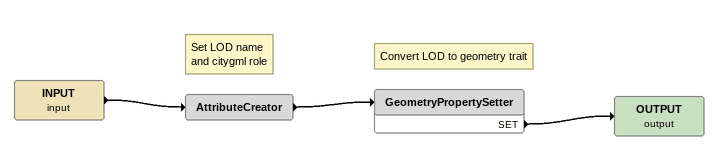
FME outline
INPUT (input)
    -> AttributeCreator
Note: Set LOD name / and citygml role
AttributeCreator
    -> GeometryPropertySetter
Note: Convert LOD to geometry trait
GeometryPropertySetter
    SET -> OUTPUT (output)
OUTPUT (output)
